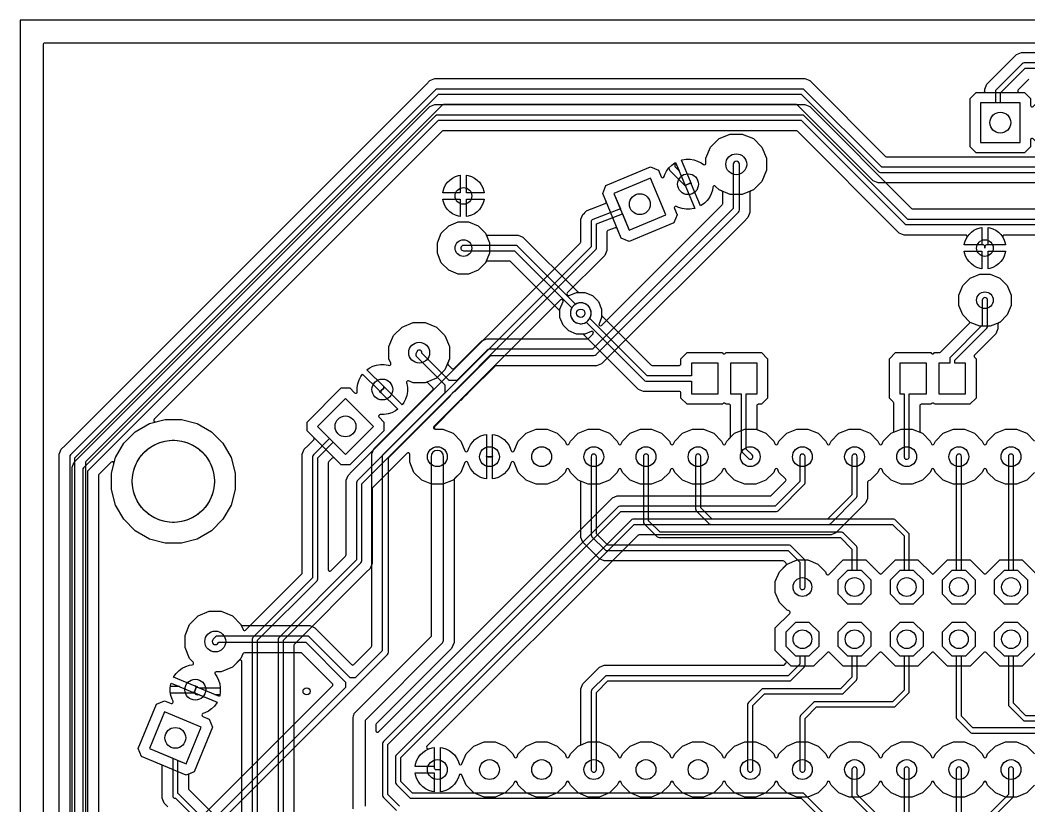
# Model space of a CAD drawing. Header units: millimetres. Extents: x 0 to 100, y 0 to 100.
# Drawn here: x 0 to 49.13, y 61.73 to 100 of the extents above; entities that cross this region are included whole.
import ezdxf

# ---------------------------------------------------------------- set-up
doc = ezdxf.new("R2010")
doc.units = ezdxf.units.MM

msp = doc.modelspace()

# ---------------------------------------------------------------- linework, layer by layer
at = {"layer": '16_copper'}
for points in [[(98.812, 1.118, 0.392588), (98.882, 1.194), (98.882, 98.806, 0.414214), (98.806, 98.882), (1.194, 98.882, 0.414214), (1.118, 98.806), (1.118, 1.194, 0.414214), (1.194, 1.118), (98.806, 1.118)], [(46.564, 93.537), (46.267, 93.834), (46.267, 96.186), (46.564, 96.483), (48.916, 96.483), (49.213, 96.186), (49.213, 95.85, 0.652315), (49.346, 95.8), (49.486, 95.94), (49.641, 96.053), (49.812, 96.14), (49.995, 96.199), (50.128, 96.22), (50.128, 95.086, 0.236107), (50.128, 94.934), (50.128, 93.8), (49.995, 93.821), (49.812, 93.88), (49.641, 93.967), (49.486, 94.08), (49.346, 94.22, 0.688708), (49.213, 94.17), (49.213, 93.834), (48.916, 93.537)], [(29.272, 89.388), (28.372, 91.56), (28.533, 91.949), (30.706, 92.849), (31.095, 92.688), (31.225, 92.373, 0.69697), (31.368, 92.379), (31.4, 92.478), (31.487, 92.649), (31.598, 92.801, 0.21751), (31.642, 92.682), (32.413, 91.912, 0.039784), (32.418, 91.881), (32.853, 90.833), (32.815, 90.821), (32.626, 90.791), (32.434, 90.791), (32.245, 90.821), (32.062, 90.88), (31.969, 90.928, 0.696956), (31.864, 90.831), (31.994, 90.516), (31.833, 90.127), (29.661, 89.227)], [(27.39, 85.223, 1), (27.22, 86.227), (27.164, 86.214, 0.063164), (27.047, 86.163), (24.22, 88.99, 0.198912), (24.13, 89.027), (21.59, 89.027, 0.879449), (21.558, 88.777), (21.59, 88.773), (24.077, 88.773), (26.867, 85.983), (26.86, 85.971), (26.835, 85.92), (26.816, 85.866), (26.803, 85.81), (26.797, 85.754), (26.797, 85.696), (26.803, 85.64), (26.816, 85.584), (26.835, 85.53), (26.86, 85.479), (26.89, 85.431), (26.926, 85.386), (26.966, 85.346), (27.011, 85.31), (27.059, 85.28), (27.11, 85.255), (27.164, 85.236), (27.22, 85.223), (27.276, 85.217), (27.334, 85.217)], [(46.05, 83.3), (45.527, 83.3), (45.527, 83.447), (47.08, 85, 0.198912), (47.117, 85.09), (47.117, 86.36, 1), (46.863, 86.36), (46.863, 85.143), (45.31, 83.59, 0.198912), (45.273, 83.5), (45.273, 83.3), (44.75, 83.3), (44.75, 81.8), (46.05, 81.8)], [(43.206, 78.616, 0.355417), (43.307, 78.74), (43.307, 81.8), (44.15, 81.8), (44.15, 83.3), (42.85, 83.3), (42.85, 81.8), (43.053, 81.8), (43.053, 78.74), (43.056, 78.712), (43.065, 78.685), (43.08, 78.662), (43.1, 78.641), (43.123, 78.626), (43.15, 78.617), (43.178, 78.613)], [(15.634, 78.341), (13.971, 80.004), (13.971, 80.424), (15.634, 82.087), (16.054, 82.087), (16.291, 81.85, 0.6523), (16.421, 81.908), (16.421, 82.106), (16.451, 82.295), (16.51, 82.478), (16.597, 82.649), (16.676, 82.758), (17.478, 81.956, 0.236099), (17.586, 81.848), (18.388, 81.046), (18.279, 80.967), (18.108, 80.88), (17.925, 80.821), (17.736, 80.791), (17.538, 80.791, 0.688716), (17.48, 80.661), (17.717, 80.424), (17.717, 80.004), (16.054, 78.341)], [(17.402, 65.319, 0.18787), (17.453, 65.341), (28.85, 76.738), (29.084, 76.835), (36.535, 76.835, 0.198912), (36.589, 76.857), (37.28, 77.548, 0.414214), (37.28, 77.656), (36.959, 77.977), (36.9, 78.118, 0.66819), (36.76, 78.118), (36.701, 77.977), (36.323, 77.599), (35.828, 77.394), (35.292, 77.394), (34.797, 77.599), (34.419, 77.977), (34.36, 78.118, 0.66819), (34.22, 78.118), (34.161, 77.977), (33.783, 77.599), (33.288, 77.394), (32.752, 77.394), (32.257, 77.599), (31.879, 77.977), (31.82, 78.118, 0.66819), (31.68, 78.118), (31.621, 77.977), (31.243, 77.599), (30.748, 77.394), (30.212, 77.394), (29.717, 77.599), (29.339, 77.977), (29.28, 78.118, 0.66819), (29.14, 78.118), (29.081, 77.977), (28.703, 77.599), (28.208, 77.394), (27.672, 77.394), (27.177, 77.599), (26.799, 77.977), (26.74, 78.118, 0.66819), (26.6, 78.118), (26.541, 77.977), (26.163, 77.599), (25.668, 77.394), (25.132, 77.394), (24.637, 77.599), (24.259, 77.977), (24.059, 78.461, 0.69697), (23.916, 78.455), (23.872, 78.321), (23.794, 78.168), (23.693, 78.028), (23.572, 77.907), (23.432, 77.806), (23.279, 77.728), (23.116, 77.675), (23.012, 77.658), (23.012, 78.664, 0.414214), (22.936, 78.74), (22.784, 78.74, 0.414214), (22.708, 78.664), (22.708, 77.658), (22.604, 77.675), (22.441, 77.728), (22.288, 77.806), (22.148, 77.907), (22.027, 78.028), (21.926, 78.168), (21.848, 78.321), (21.804, 78.455, 0.69697), (21.661, 78.461), (21.461, 77.977), (21.155, 77.671, 0.198912), (21.133, 77.617), (21.133, 69.688), (21.009, 69.39), (17.345, 65.726, 0.198912), (17.323, 65.672), (17.323, 65.395), (17.323, 65.392), (17.323, 65.389), (17.325, 65.381), (17.326, 65.373), (17.327, 65.371), (17.328, 65.368), (17.332, 65.361), (17.335, 65.353), (17.337, 65.351), (17.338, 65.349), (17.344, 65.343), (17.349, 65.337), (17.352, 65.335), (17.354, 65.333), (17.361, 65.33), (17.368, 65.325), (17.37, 65.325), (17.373, 65.323), (17.381, 65.322), (17.389, 65.319), (17.391, 65.319), (17.394, 65.319)], [(5.908, 64.132), (5.747, 64.521), (6.647, 66.693), (7.036, 66.854), (7.351, 66.724, 0.696956), (7.448, 66.829), (7.4, 66.922), (7.341, 67.105), (7.32, 67.238), (8.467, 67.238), (8.502, 67.202, 0.332273), (8.693, 67.158), (9.59, 66.786), (9.573, 66.751), (9.46, 66.596), (9.324, 66.46), (9.169, 66.347), (8.998, 66.26), (8.899, 66.228, 0.69697), (8.893, 66.085), (9.208, 65.955), (9.369, 65.566), (8.469, 63.393), (8.08, 63.232)]]:
    msp.add_lwpolyline(points, format="xyb", close=True, dxfattribs=at)
for points in [[(1.905, 8.764), (1.905, 78.866), (2.002, 79.1), (2.191, 79.289), (2.191, 79.289), (19.771, 96.869), (19.771, 96.869), (19.96, 97.058), (20.194, 97.155), (38.226, 97.155), (38.46, 97.058), (42.151, 93.367, 0.198912), (42.205, 93.345), (51.729, 93.345)], [(55.88, 92.837), (41.963, 92.837), (38.19, 96.61, 0.198912), (38.1, 96.647), (20.32, 96.647, 0.198912), (20.23, 96.61), (2.45, 78.83, 0.198912), (2.413, 78.74), (2.413, 8.89, 0.198912)], [(2.667, 13.679), (2.667, 78.687), (20.373, 96.393), (38.047, 96.393), (41.82, 92.62, 0.198912), (41.91, 92.583), (55.827, 92.583)], [(55.585, 92.075), (41.784, 92.075), (41.55, 92.172), (41.361, 92.361), (41.361, 92.361), (37.859, 95.863, 0.198912), (37.805, 95.885), (20.615, 95.885, 0.198912), (20.561, 95.863), (3.197, 78.499, 0.198912), (3.175, 78.445), (3.175, 53.626, 0.820685)], [(8.33, 60.699), (15.205, 67.574, 0.414214), (15.205, 67.681), (13.719, 69.167, 0.198912), (13.665, 69.19), (10.921, 69.19, 0.303351), (10.851, 69.143), (10.751, 68.902), (10.337, 68.488), (9.795, 68.263), (9.552, 68.263, 0.612806), (9.49, 68.142), (9.573, 68.029), (9.66, 67.858), (9.719, 67.675), (9.749, 67.486), (9.749, 67.462), (8.753, 67.462), (8.659, 67.502, 0.236111), (8.518, 67.56), (7.47, 67.994), (7.487, 68.029), (7.6, 68.184), (7.736, 68.32), (7.891, 68.433), (8.062, 68.52), (8.245, 68.579), (8.383, 68.601, 0.612808), (8.425, 68.73), (8.253, 68.902), (8.029, 69.444), (8.029, 70.03), (8.253, 70.571), (8.668, 70.986), (9.209, 71.21), (9.795, 71.21), (10.337, 70.986), (10.751, 70.571, 0.356701), (10.827, 70.51), (14.101, 70.51), (14.344, 70.41), (16.139, 68.615, 0.414214), (16.246, 68.615), (17.097, 69.466, 0.198912), (17.12, 69.52), (17.12, 78.871), (17.22, 79.114), (17.417, 79.311), (17.417, 79.311), (20.094, 81.988, 0.414214), (20.094, 82.096), (19.856, 82.334, 0.267093), (19.782, 82.353), (19.775, 82.352, 0.127655), (19.729, 82.333), (19.143, 82.333), (18.919, 82.426, 0.504352), (18.815, 82.362), (18.814, 82.352, 0.16257), (18.829, 82.296), (18.859, 82.106), (18.859, 81.914), (18.829, 81.725), (18.77, 81.542), (18.683, 81.371), (18.604, 81.262), (17.802, 82.064, 0.116454), (17.748, 82.118), (16.892, 82.974), (17.001, 83.053), (17.172, 83.14), (17.355, 83.199), (17.544, 83.229), (17.736, 83.229), (17.926, 83.199, 0.817215), (18.056, 83.289), (17.963, 83.513), (17.963, 84.099), (18.187, 84.641), (18.602, 85.055), (19.143, 85.279), (19.729, 85.279), (20.271, 85.055), (20.685, 84.641), (20.909, 84.099), (20.909, 83.513), (20.822, 83.302, 0.303353), (20.839, 83.219), (21.028, 83.03, 0.414214), (21.136, 83.03), (22.486, 84.38), (22.729, 84.48), (27.635, 84.48, 0.198912), (27.689, 84.503), (27.899, 84.712, 0.820672), (27.815, 84.837), (27.507, 84.709), (27.103, 84.709), (26.729, 84.864), (26.444, 85.149), (26.289, 85.523), (26.289, 85.811, 0.198912), (26.267, 85.865), (23.889, 88.243, 0.198912), (23.835, 88.265), (22.753, 88.265, 0.229634), (22.693, 88.236), (22.687, 88.227, 0.131901), (22.667, 88.181), (22.309, 87.823), (21.843, 87.63), (21.337, 87.63), (20.871, 87.823), (20.513, 88.181), (20.32, 88.647), (20.32, 89.153), (20.513, 89.619), (20.871, 89.977), (21.337, 90.17), (21.843, 90.17), (22.309, 89.977), (22.667, 89.619, 0.44238), (22.753, 89.535), (24.256, 89.535), (24.49, 89.438), (27.165, 86.763, 0.198912), (27.219, 86.741), (27.507, 86.741), (27.881, 86.586), (28.166, 86.301), (28.321, 85.927), (28.321, 85.523), (28.193, 85.215, 0.820672), (28.318, 85.131), (34.194, 91.008, 0.198912), (34.216, 91.062), (34.216, 91.61, 0.303351), (34.169, 91.68), (34.042, 91.733), (33.87, 91.905, 0.612808), (33.741, 91.863), (33.719, 91.725), (33.66, 91.542), (33.573, 91.371), (33.46, 91.216), (33.324, 91.08), (33.169, 90.967), (33.134, 90.95), (32.7, 91.998, 0.236111), (32.642, 92.139), (32.207, 93.187), (32.244, 93.199), (32.434, 93.229), (32.626, 93.229), (32.815, 93.199), (32.998, 93.14), (33.169, 93.053), (33.282, 92.97, 0.612806), (33.403, 93.032), (33.403, 93.275), (33.628, 93.817), (34.042, 94.231), (34.584, 94.455), (35.17, 94.455), (35.711, 94.231), (36.126, 93.817), (36.35, 93.275), (36.35, 92.689), (36.126, 92.148), (35.711, 91.733), (35.584, 91.68, 0.303351), (35.537, 91.61), (35.537, 90.625), (35.437, 90.383), (35.24, 90.186), (35.24, 90.186), (28.511, 83.457), (28.511, 83.457), (28.314, 83.26), (28.071, 83.16), (23.165, 83.16, 0.198912), (23.111, 83.137), (21.907, 81.933), (21.907, 81.933), (21.699, 81.725, 0.180819), (21.653, 81.679), (21.456, 81.482, 0.094443), (21.43, 81.47), (21.422, 81.466, 0.169978), (21.388, 81.414), (21.191, 81.217), (21.191, 81.217), (20.19, 80.216, 0.668179), (20.244, 80.086), (20.588, 80.086), (21.083, 79.881), (21.461, 79.503), (21.661, 79.019, 0.69697), (21.804, 79.025), (21.848, 79.159), (21.926, 79.312), (22.027, 79.452), (22.148, 79.573), (22.288, 79.674), (22.441, 79.752), (22.604, 79.805), (22.708, 79.822), (22.708, 78.816, 0.237915), (22.739, 78.755), (22.743, 78.752, -0.108546), (22.784, 78.74), (22.936, 78.74, -0.109765), (22.978, 78.752), (22.982, 78.756, 0.234921), (23.012, 78.816), (23.012, 79.822), (23.116, 79.805), (23.279, 79.752), (23.432, 79.674), (23.572, 79.573), (23.693, 79.452), (23.794, 79.312), (23.872, 79.159), (23.916, 79.025, 0.69697), (24.059, 79.019), (24.259, 79.503), (24.637, 79.881), (25.132, 80.086), (25.668, 80.086), (26.163, 79.881), (26.541, 79.503), (26.6, 79.362, 0.66819), (26.74, 79.362), (26.799, 79.503), (27.177, 79.881), (27.672, 80.086), (28.208, 80.086), (28.703, 79.881), (29.081, 79.503), (29.14, 79.362, 0.66819), (29.28, 79.362), (29.339, 79.503), (29.717, 79.881), (30.212, 80.086), (30.748, 80.086), (31.243, 79.881), (31.621, 79.503), (31.68, 79.362, 0.66819), (31.82, 79.362), (31.879, 79.503), (32.257, 79.881), (32.752, 80.086), (33.288, 80.086), (33.783, 79.881), (34.161, 79.503), (34.22, 79.362, 0.66819), (34.36, 79.362), (34.419, 79.503), (34.797, 79.881), (35.292, 80.086), (35.828, 80.086), (36.323, 79.881), (36.701, 79.503), (36.76, 79.362, 0.66819), (36.9, 79.362), (36.959, 79.503), (37.337, 79.881), (37.832, 80.086), (38.368, 80.086), (38.863, 79.881), (39.241, 79.503), (39.3, 79.362, 0.66819), (39.44, 79.362), (39.499, 79.503), (39.877, 79.881), (40.372, 80.086), (40.908, 80.086), (41.403, 79.881), (41.781, 79.503), (41.84, 79.362, 0.66819), (41.98, 79.362), (42.039, 79.503), (42.417, 79.881), (42.498, 79.915, 0.303351), (42.545, 79.985), (42.545, 81.355, 0.198912), (42.523, 81.409), (42.342, 81.59), (42.342, 83.51), (42.64, 83.808), (44.36, 83.808, 0.598056), (44.504, 83.772), (44.54, 83.808), (44.789, 83.808, 0.272218), (44.862, 83.86), (46.224, 85.222, 0.414214), (46.224, 85.33), (45.913, 85.641), (45.72, 86.107), (45.72, 86.613), (45.913, 87.079), (46.271, 87.437), (46.737, 87.63), (47.243, 87.63), (47.709, 87.437), (48.067, 87.079), (48.26, 86.613), (48.26, 86.107), (48.067, 85.641), (47.709, 85.283, 0.44238), (47.625, 85.197), (47.625, 84.964), (47.528, 84.73), (46.487, 83.689, 0.414214), (46.487, 83.581), (46.558, 83.51), (46.558, 81.59), (46.26, 81.292), (44.54, 81.292, 0.598066), (44.396, 81.328), (44.36, 81.292), (43.891, 81.292, 0.414214), (43.815, 81.216), (43.815, 79.985, 0.303351), (43.862, 79.915), (43.943, 79.881), (44.321, 79.503), (44.38, 79.362, 0.66819), (44.52, 79.362), (44.579, 79.503), (44.957, 79.881), (45.452, 80.086), (45.988, 80.086), (46.483, 79.881), (46.861, 79.503), (46.92, 79.362, 0.66819), (47.06, 79.362), (47.119, 79.503), (47.497, 79.881), (47.992, 80.086), (48.528, 80.086), (49.023, 79.881), (49.401, 79.503)], [(9.042, 60.262), (17.888, 69.107, 0.198912), (17.932, 69.215), (17.932, 78.677), (20.936, 81.68), (20.939, 81.685), (20.944, 81.689), (20.949, 81.697), (20.955, 81.704), (20.958, 81.709), (20.961, 81.714), (20.965, 81.723), (20.97, 81.731), (20.971, 81.737), (20.973, 81.742), (20.975, 81.752), (20.977, 81.757), (21.113, 81.893, 0.146623), (21.19, 81.934), (22.923, 83.668), (27.94, 83.668, 0.198912), (28.048, 83.712), (34.984, 90.649, 0.198912), (35.029, 90.757), (35.029, 92.982, 1), (34.724, 92.982), (34.724, 90.82), (27.877, 83.972), (22.86, 83.972, 0.198912), (22.752, 83.928), (21.273, 82.448), (20.891, 82.448), (19.563, 83.776), (19.563, 83.806), (19.56, 83.834, 0.785533), (19.313, 83.838), (19.309, 83.806, 0.403626), (19.328, 83.58), (20.676, 82.233), (20.676, 81.851), (17.672, 78.848, 0.198912), (17.628, 78.74), (17.628, 69.278), (16.32, 67.97), (16.065, 67.97), (14.078, 69.958, 0.198912), (13.97, 70.002), (9.615, 70.002, 0.198912), (9.508, 69.958), (9.394, 69.844, 1), (9.61, 69.629), (9.678, 69.698), (13.907, 69.698), (15.85, 67.755), (15.85, 67.5), (8.782, 60.433, 0.198912)], [(16.815, 61.721), (16.815, 65.914), (20.536, 69.634, 0.198912), (20.625, 69.85), (20.625, 78.74, 1), (20.015, 78.74), (20.015, 69.976), (16.294, 66.256, 0.198912), (16.205, 66.04), (16.205, 61.595, 0.198912)], [(18.468, 61.722), (17.907, 62.283), (17.907, 64.717), (29.263, 76.073), (36.83, 76.073, 0.198912), (36.92, 76.11), (38.19, 77.38, 0.198912), (38.227, 77.47), (38.227, 78.74, 1), (37.973, 78.74), (37.973, 77.523), (36.777, 76.327), (29.21, 76.327, 0.198912), (29.12, 76.29), (17.69, 64.86, 0.198912), (17.653, 64.77), (17.653, 62.23, 0.198912), (17.69, 62.14), (18.325, 61.505, 0.198912)], [(41.037, 59.472), (38.19, 62.32, 0.198912), (38.1, 62.357), (19.103, 62.357), (18.542, 62.918), (18.542, 64.082), (29.898, 75.438), (39.37, 75.438, 0.198912), (39.46, 75.475), (40.73, 76.745, 0.198912), (40.767, 76.835), (40.767, 78.74, 1), (40.513, 78.74), (40.513, 76.888), (39.317, 75.692), (29.845, 75.692, 0.198912), (29.755, 75.655), (18.325, 64.225, 0.198912), (18.288, 64.135), (18.288, 62.865, 0.198912), (18.325, 62.775), (18.96, 62.14, 0.198912), (19.05, 62.103), (38.047, 62.103), (40.858, 59.293)], [(49.401, 77.977), (49.023, 77.599), (48.528, 77.394), (47.992, 77.394), (47.497, 77.599), (47.119, 77.977), (47.06, 78.118, 0.66819), (46.92, 78.118), (46.861, 77.977), (46.483, 77.599), (45.988, 77.394), (45.452, 77.394), (44.957, 77.599), (44.579, 77.977), (44.52, 78.118, 0.66819), (44.38, 78.118), (44.321, 77.977), (43.943, 77.599), (43.448, 77.394), (42.912, 77.394), (42.417, 77.599), (42.039, 77.977), (41.98, 78.118, 0.66819), (41.84, 78.118), (41.781, 77.977), (41.403, 77.599), (41.322, 77.565, 0.303351), (41.275, 77.495), (41.275, 76.709), (41.178, 76.475), (39.73, 75.027), (39.496, 74.93), (30.14, 74.93, 0.198912), (30.086, 74.908), (19.812, 64.634, 0.78742), (19.901, 64.512), (20.064, 64.565), (20.168, 64.582), (20.168, 63.576, 0.414214), (20.244, 63.5), (20.396, 63.5, 0.414214), (20.472, 63.576), (20.472, 64.582), (20.576, 64.565), (20.739, 64.512), (20.892, 64.434), (21.032, 64.333), (21.153, 64.212), (21.254, 64.072), (21.332, 63.919), (21.376, 63.785, 0.69697), (21.519, 63.779), (21.719, 64.263), (22.097, 64.641), (22.592, 64.846), (23.128, 64.846), (23.623, 64.641), (24.001, 64.263), (24.06, 64.122, 0.66819), (24.2, 64.122), (24.259, 64.263), (24.637, 64.641), (25.132, 64.846), (25.668, 64.846), (26.163, 64.641), (26.541, 64.263), (26.6, 64.122, 0.66819), (26.74, 64.122), (26.799, 64.263), (27.177, 64.641), (27.672, 64.846), (28.208, 64.846), (28.703, 64.641), (29.081, 64.263), (29.14, 64.122, 0.66819), (29.28, 64.122), (29.339, 64.263), (29.717, 64.641), (30.212, 64.846), (30.748, 64.846), (31.243, 64.641), (31.621, 64.263), (31.68, 64.122, 0.66819), (31.82, 64.122), (31.879, 64.263), (32.257, 64.641), (32.752, 64.846), (33.288, 64.846), (33.783, 64.641), (34.161, 64.263), (34.22, 64.122, 0.66819), (34.36, 64.122), (34.419, 64.263), (34.797, 64.641), (35.292, 64.846), (35.828, 64.846), (36.323, 64.641), (36.701, 64.263), (36.76, 64.122, 0.66819), (36.9, 64.122), (36.959, 64.263), (37.337, 64.641), (37.832, 64.846), (38.368, 64.846), (38.863, 64.641), (39.241, 64.263), (39.3, 64.122, 0.66819), (39.44, 64.122), (39.499, 64.263), (39.877, 64.641), (40.372, 64.846), (40.908, 64.846), (41.403, 64.641), (41.781, 64.263), (41.84, 64.122, 0.66819), (41.98, 64.122), (42.039, 64.263), (42.417, 64.641), (42.912, 64.846), (43.448, 64.846), (43.943, 64.641), (44.321, 64.263), (44.38, 64.122, 0.66819), (44.52, 64.122), (44.579, 64.263), (44.957, 64.641), (45.452, 64.846), (45.988, 64.846), (46.483, 64.641), (46.861, 64.263), (46.92, 64.122, 0.66819), (47.06, 64.122), (47.119, 64.263), (47.497, 64.641), (47.992, 64.846), (48.528, 64.846), (49.023, 64.641), (49.401, 64.263)], [(49.476, 69.198), (48.807, 68.529), (47.713, 68.529), (47.044, 69.198, 0.414214), (46.936, 69.198), (46.267, 68.529), (45.173, 68.529), (44.504, 69.198, 0.414214), (44.396, 69.198), (43.727, 68.529), (42.633, 68.529), (41.964, 69.198, 0.414214), (41.856, 69.198), (41.187, 68.529), (40.093, 68.529), (39.424, 69.198, 0.414214), (39.316, 69.198), (38.647, 68.529), (37.553, 68.529), (36.779, 69.303), (36.779, 70.397), (37.484, 71.102, 0.534516), (37.459, 71.226), (37.352, 71.27), (36.98, 71.642), (36.779, 72.127), (36.779, 72.653), (36.98, 73.138), (37.352, 73.51), (37.837, 73.711), (38.363, 73.711), (38.848, 73.51), (39.22, 73.138), (39.264, 73.031, 0.534516), (39.388, 73.006), (40.093, 73.711), (41.187, 73.711), (41.856, 73.042, 0.414214), (41.964, 73.042), (42.633, 73.711), (43.727, 73.711), (44.396, 73.042, 0.414214), (44.504, 73.042), (45.173, 73.711), (46.267, 73.711), (46.936, 73.042, 0.414214), (47.044, 73.042), (47.713, 73.711), (48.807, 73.711), (49.476, 73.042, 0.414214)], [(42.635, 60.415), (40.767, 62.283), (40.767, 63.5, 1), (40.513, 63.5), (40.513, 62.23, 0.198912), (40.55, 62.14), (42.418, 60.272)], [(43.307, 61.013), (43.307, 63.5, 1), (43.053, 63.5), (43.053, 60.96, 0.198912)], [(45.847, 60.96), (45.847, 63.5, 1), (45.593, 63.5), (45.593, 61.013)], [(46.482, 60.272), (48.35, 62.14, 0.198912), (48.387, 62.23), (48.387, 63.5, 1), (48.133, 63.5), (48.133, 62.283), (46.265, 60.415, 0.198912)]]:
    msp.add_lwpolyline(points, format="xyb", dxfattribs=at)
for points in [[(48.705, 95.975), (46.775, 95.975), (46.775, 94.045), (48.705, 94.045)], [(31.902, 92.853), (31.902, 93.059), (31.926, 93.07), (32.096, 92.66)], [(20.585, 91.592), (20.599, 91.678), (20.648, 91.83), (20.721, 91.973), (20.815, 92.102), (20.928, 92.215), (21.057, 92.309), (21.2, 92.382), (21.352, 92.431), (21.438, 92.445), (21.438, 91.592)], [(21.742, 91.592), (21.742, 92.445), (21.828, 92.431), (21.98, 92.382), (22.123, 92.309), (22.252, 92.215), (22.365, 92.102), (22.459, 91.973), (22.532, 91.83), (22.581, 91.678), (22.595, 91.592)], [(31.444, 90.516), (30.706, 92.299), (28.922, 91.56), (29.661, 89.777)], [(21.352, 90.449), (21.2, 90.498), (21.057, 90.571), (20.928, 90.665), (20.815, 90.778), (20.721, 90.907), (20.648, 91.05), (20.599, 91.202), (20.585, 91.288), (21.438, 91.288), (21.438, 90.435)], [(21.742, 91.288), (22.595, 91.288), (22.581, 91.202), (22.532, 91.05), (22.459, 90.907), (22.365, 90.778), (22.252, 90.665), (22.123, 90.571), (21.98, 90.498), (21.828, 90.449), (21.742, 90.435)], [(45.985, 89.052), (45.999, 89.138), (46.048, 89.29), (46.121, 89.433), (46.215, 89.562), (46.328, 89.675), (46.457, 89.769), (46.6, 89.842), (46.752, 89.891), (46.838, 89.905), (46.838, 89.052)], [(47.142, 89.052), (47.142, 89.905), (47.228, 89.891), (47.38, 89.842), (47.523, 89.769), (47.652, 89.675), (47.765, 89.562), (47.859, 89.433), (47.932, 89.29), (47.981, 89.138), (47.995, 89.052)], [(46.752, 87.909), (46.6, 87.958), (46.457, 88.031), (46.328, 88.125), (46.215, 88.238), (46.121, 88.367), (46.048, 88.51), (45.999, 88.662), (45.985, 88.748), (46.838, 88.748), (46.838, 87.895)], [(47.142, 88.748), (47.995, 88.748), (47.981, 88.662), (47.932, 88.51), (47.859, 88.367), (47.765, 88.238), (47.652, 88.125), (47.523, 88.031), (47.38, 87.958), (47.228, 87.909), (47.142, 87.895)], [(17.209, 80.214), (15.844, 81.579), (14.479, 80.214), (15.844, 78.849)], [(7.063, 74.524), (6.296, 74.73), (5.608, 75.127), (5.047, 75.688), (4.65, 76.376), (4.444, 77.143), (4.444, 77.937), (4.65, 78.704), (5.047, 79.392), (5.608, 79.953), (6.296, 80.35), (7.063, 80.556), (7.857, 80.556), (8.624, 80.35), (9.312, 79.953), (9.873, 79.392), (10.27, 78.704), (10.476, 77.937), (10.476, 77.143), (10.27, 76.376), (9.873, 75.688), (9.312, 75.127), (8.624, 74.73), (7.857, 74.524)], [(41.453, 72.053), (41.453, 72.727), (40.977, 73.203), (40.303, 73.203), (39.827, 72.727), (39.827, 72.053), (40.303, 71.577), (40.977, 71.577)], [(43.993, 72.053), (43.993, 72.727), (43.517, 73.203), (42.843, 73.203), (42.367, 72.727), (42.367, 72.053), (42.843, 71.577), (43.517, 71.577)], [(46.533, 72.053), (46.533, 72.727), (46.057, 73.203), (45.383, 73.203), (44.907, 72.727), (44.907, 72.053), (45.383, 71.577), (46.057, 71.577)], [(49.073, 72.053), (49.073, 72.727), (48.597, 73.203), (47.923, 73.203), (47.447, 72.727), (47.447, 72.053), (47.923, 71.577), (48.597, 71.577)], [(38.913, 69.513), (38.913, 70.187), (38.437, 70.663), (37.763, 70.663), (37.287, 70.187), (37.287, 69.513), (37.763, 69.037), (38.437, 69.037)], [(41.453, 69.513), (41.453, 70.187), (40.977, 70.663), (40.303, 70.663), (39.827, 70.187), (39.827, 69.513), (40.303, 69.037), (40.977, 69.037)], [(43.993, 69.513), (43.993, 70.187), (43.517, 70.663), (42.843, 70.663), (42.367, 70.187), (42.367, 69.513), (42.843, 69.037), (43.517, 69.037)], [(46.533, 69.513), (46.533, 70.187), (46.057, 70.663), (45.383, 70.663), (44.907, 70.187), (44.907, 69.513), (45.383, 69.037), (46.057, 69.037)], [(49.073, 69.513), (49.073, 70.187), (48.597, 70.663), (47.923, 70.663), (47.447, 70.187), (47.447, 69.513), (47.923, 69.037), (48.597, 69.037)], [(7.32, 67.542), (7.341, 67.675), (7.353, 67.713), (7.764, 67.542)], [(9.489, 67.158), (9.728, 67.158), (9.719, 67.104), (9.707, 67.067)], [(8.819, 65.566), (7.036, 66.304), (6.297, 64.521), (8.08, 63.782)]]:
    msp.add_lwpolyline(points, close=True, dxfattribs=at)
at = {"layer": '1_copper'}
for points in [[(98.812, 1.118, 0.392588), (98.882, 1.194), (98.882, 98.806, 0.414214), (98.806, 98.882), (1.194, 98.882, 0.414214), (1.118, 98.806), (1.118, 1.194, 0.414214), (1.194, 1.118), (98.806, 1.118)], [(33.99, 83.3), (32.69, 83.3), (32.69, 82.677), (30.533, 82.677), (27.743, 85.467, 0.958723), (26.89, 86.019), (26.86, 85.971, 0.763568), (27.563, 85.287), (30.39, 82.46, 0.198912), (30.48, 82.423), (32.69, 82.423), (32.69, 81.8), (33.99, 81.8)], [(35.6, 78.62, 0.556683), (35.65, 78.83), (35.367, 79.113), (35.367, 81.8), (35.89, 81.8), (35.89, 83.3), (34.59, 83.3), (34.59, 81.8), (35.113, 81.8), (35.113, 79.06, 0.198912), (35.15, 78.97), (35.47, 78.65), (35.492, 78.633), (35.517, 78.62), (35.545, 78.614), (35.573, 78.614)], [(38.126, 72.266, 0.355417), (38.227, 72.39), (38.227, 73.66, 0.198912), (38.19, 73.75), (37.555, 74.385, 0.198912), (37.465, 74.422), (28.628, 74.422), (28.067, 74.983), (28.067, 78.74, 1), (27.813, 78.74), (27.813, 74.93, 0.198912), (27.85, 74.84), (28.485, 74.205, 0.198912), (28.575, 74.168), (37.412, 74.168), (37.973, 73.607), (37.973, 72.39), (37.976, 72.362), (37.985, 72.335), (38, 72.312), (38.02, 72.291), (38.044, 72.276), (38.07, 72.267), (38.098, 72.263)], [(41.453, 72.053), (41.453, 72.727), (40.977, 73.203), (40.767, 73.203), (40.767, 74.295, 0.198912), (40.73, 74.385), (40.095, 75.02, 0.198912), (40.005, 75.057), (31.168, 75.057), (30.607, 75.618), (30.607, 78.74, 1), (30.353, 78.74), (30.353, 75.565, 0.198912), (30.39, 75.475), (31.025, 74.84, 0.198912), (31.115, 74.803), (39.952, 74.803), (40.513, 74.242), (40.513, 73.203), (40.303, 73.203), (39.827, 72.727), (39.827, 72.053), (40.303, 71.577), (40.977, 71.577)], [(43.993, 72.053), (43.993, 72.727), (43.517, 73.203), (43.307, 73.203), (43.307, 74.93, 0.198912), (43.27, 75.02), (42.635, 75.655, 0.198912), (42.545, 75.692), (33.708, 75.692), (33.147, 76.253), (33.147, 78.74, 1), (32.893, 78.74), (32.893, 76.2, 0.198912), (32.93, 76.11), (33.565, 75.475, 0.198912), (33.655, 75.438), (42.492, 75.438), (43.053, 74.877), (43.053, 73.203), (42.843, 73.203), (42.367, 72.727), (42.367, 72.053), (42.843, 71.577), (43.517, 71.577)], [(46.533, 72.053), (46.533, 72.727), (46.057, 73.203), (45.847, 73.203), (45.847, 78.74, 1), (45.593, 78.74), (45.593, 73.203), (45.383, 73.203), (44.907, 72.727), (44.907, 72.053), (45.383, 71.577), (46.057, 71.577)], [(49.073, 72.053), (49.073, 72.727), (48.597, 73.203), (48.387, 73.203), (48.387, 78.74, 1), (48.133, 78.74), (48.133, 73.203), (47.923, 73.203), (47.447, 72.727), (47.447, 72.053), (47.923, 71.577), (48.597, 71.577)], [(27.966, 63.376, 0.355417), (28.067, 63.5), (28.067, 67.257), (28.628, 67.818), (37.465, 67.818, 0.198912), (37.555, 67.855), (38.19, 68.49, 0.198912), (38.227, 68.58), (38.227, 69.037), (38.437, 69.037), (38.913, 69.513), (38.913, 70.187), (38.437, 70.663), (37.763, 70.663), (37.287, 70.187), (37.287, 69.513), (37.763, 69.037), (37.973, 69.037), (37.973, 68.633), (37.412, 68.072), (28.575, 68.072, 0.198912), (28.485, 68.035), (27.85, 67.4, 0.198912), (27.813, 67.31), (27.813, 63.5), (27.816, 63.472), (27.825, 63.445), (27.84, 63.422), (27.86, 63.401), (27.884, 63.386), (27.91, 63.377), (27.938, 63.373)], [(35.586, 63.376, 0.355417), (35.687, 63.5), (35.687, 66.622), (36.248, 67.183), (40.005, 67.183, 0.198912), (40.095, 67.22), (40.73, 67.855, 0.198912), (40.767, 67.945), (40.767, 69.037), (40.977, 69.037), (41.453, 69.513), (41.453, 70.187), (40.977, 70.663), (40.303, 70.663), (39.827, 70.187), (39.827, 69.513), (40.303, 69.037), (40.513, 69.037), (40.513, 67.998), (39.952, 67.437), (36.195, 67.437, 0.198912), (36.105, 67.4), (35.47, 66.765, 0.198912), (35.433, 66.675), (35.433, 63.5), (35.436, 63.472), (35.445, 63.445), (35.46, 63.422), (35.48, 63.401), (35.504, 63.386), (35.53, 63.377), (35.558, 63.373)], [(38.126, 63.376, 0.355417), (38.227, 63.5), (38.227, 65.987), (38.788, 66.548), (42.545, 66.548, 0.198912), (42.635, 66.585), (43.27, 67.22, 0.198912), (43.307, 67.31), (43.307, 69.037), (43.517, 69.037), (43.993, 69.513), (43.993, 70.187), (43.517, 70.663), (42.843, 70.663), (42.367, 70.187), (42.367, 69.513), (42.843, 69.037), (43.053, 69.037), (43.053, 67.363), (42.492, 66.802), (38.735, 66.802, 0.198912), (38.645, 66.765), (38.01, 66.13, 0.198912), (37.973, 66.04), (37.973, 63.5), (37.976, 63.472), (37.985, 63.445), (38, 63.422), (38.02, 63.401), (38.044, 63.386), (38.07, 63.377), (38.098, 63.373)], [(7.706, 62.323, 0.051053), (7.685, 62.339), (7.685, 63.946), (8.08, 63.782), (8.819, 65.566), (7.036, 66.304), (6.297, 64.521), (7.431, 64.051), (7.431, 62.23, 0.436044), (7.567, 62.103), (31.66, 38.01, 0.198912), (31.75, 37.973), (71.12, 37.973, 1), (71.12, 38.227), (31.803, 38.227), (7.71, 62.32)]]:
    msp.add_lwpolyline(points, format="xyb", close=True, dxfattribs=at)
for points in [[(49.213, 93.834), (48.916, 93.537), (46.564, 93.537), (46.267, 93.834), (46.267, 96.186), (46.564, 96.483), (46.914, 96.483, 0.414214), (46.99, 96.559), (46.99, 96.646), (47.087, 96.88), (48.535, 98.328), (48.769, 98.425), (53.466, 98.425)], [(53.34, 97.917), (48.895, 97.917, 0.198912), (48.805, 97.88), (47.535, 96.61, 0.198912), (47.498, 96.52), (47.498, 95.975), (46.775, 95.975), (46.775, 94.045), (48.705, 94.045), (48.705, 95.975), (47.752, 95.975), (47.752, 96.467), (48.948, 97.663), (53.287, 97.663)], [(49.136, 97.133), (48.616, 96.613, 0.668179), (48.67, 96.483), (48.916, 96.483), (49.213, 96.186)], [(2.54, 55.54), (2.54, 78.231), (2.637, 78.465), (19.96, 95.788), (20.194, 95.885), (38.226, 95.885), (38.46, 95.788), (43.421, 90.827, 0.198912), (43.475, 90.805), (57.276, 90.805)], [(57.15, 90.297), (43.233, 90.297), (38.19, 95.34, 0.198912), (38.1, 95.377), (20.32, 95.377, 0.198912), (20.23, 95.34), (3.085, 78.195, 0.198912), (3.048, 78.105), (3.048, 55.298)], [(3.302, 55.245), (3.302, 78.052), (20.373, 95.123), (38.047, 95.123), (43.09, 90.08, 0.198912), (43.18, 90.043), (57.097, 90.043)], [(54.939, 89.535), (47.931, 89.535, 0.56004), (47.863, 89.424), (47.932, 89.29), (47.981, 89.138), (47.995, 89.052), (47.066, 89.052, 0.237915), (47.005, 89.021), (47.002, 89.017, -0.108546), (46.99, 88.976), (46.99, 88.9), (46.99, 88.9), (46.99, 88.976, 0.414214), (46.914, 89.052), (45.985, 89.052), (45.999, 89.138), (46.048, 89.29), (46.117, 89.424, 0.56004), (46.049, 89.535), (43.054, 89.535), (42.82, 89.632), (37.859, 94.593, 0.198912), (37.805, 94.615), (20.615, 94.615, 0.198912), (20.561, 94.593), (6.528, 80.56, 0.767327), (6.601, 80.432), (7.063, 80.556), (7.857, 80.556), (8.624, 80.35), (9.312, 79.953), (9.873, 79.392), (10.27, 78.704), (10.476, 77.937), (10.476, 77.143), (10.27, 76.376), (9.873, 75.688), (9.312, 75.127), (8.624, 74.73), (7.857, 74.524), (7.063, 74.524), (6.296, 74.73), (5.608, 75.127), (5.047, 75.688), (4.65, 76.376), (4.444, 77.143), (4.444, 77.937), (4.568, 78.399, 0.767327), (4.44, 78.472), (3.832, 77.864, 0.198912), (3.81, 77.81), (3.81, 55.119)], [(7.198, 61.692), (7.02, 61.87), (6.923, 62.104), (6.923, 63.661, 0.303351), (6.876, 63.731), (5.908, 64.132), (5.747, 64.521), (6.647, 66.693), (7.036, 66.854), (7.351, 66.724, 0.696956), (7.448, 66.829), (7.4, 66.922), (7.341, 67.105), (7.311, 67.294), (7.311, 67.486), (7.341, 67.675), (7.353, 67.713), (8.401, 67.278, 0.23798), (8.469, 67.284), (8.474, 67.287, -0.108557), (8.501, 67.32), (8.559, 67.46, -0.109761), (8.564, 67.503), (8.562, 67.509, 0.234886), (8.518, 67.56), (7.47, 67.994), (7.487, 68.029), (7.6, 68.184), (7.736, 68.32), (7.891, 68.433), (8.062, 68.52), (8.245, 68.579), (8.383, 68.601, 0.612808), (8.425, 68.73), (8.253, 68.902), (8.029, 69.444), (8.029, 70.03), (8.253, 70.571), (8.668, 70.986), (9.209, 71.21), (9.795, 71.21), (10.337, 70.986), (10.751, 70.571), (10.854, 70.321, 0.534516), (10.979, 70.297), (11.081, 70.399), (13.713, 73.031, 0.198912), (13.735, 73.085), (13.735, 78.866), (13.832, 79.1), (14.021, 79.289), (14.299, 79.567, 0.414214), (14.299, 79.675), (13.971, 80.004), (13.971, 80.424), (15.634, 82.087), (16.054, 82.087), (16.291, 81.85, 0.6523), (16.421, 81.908), (16.421, 82.106), (16.451, 82.295), (16.51, 82.478), (16.597, 82.649), (16.676, 82.758), (17.478, 81.956, 0.237953), (17.543, 81.935), (17.549, 81.936, -0.108542), (17.586, 81.956), (17.694, 82.064, -0.109759), (17.714, 82.102), (17.715, 82.107, 0.236077), (17.694, 82.172), (16.892, 82.974), (17.001, 83.053), (17.172, 83.14), (17.355, 83.199), (17.544, 83.229), (17.736, 83.229), (17.926, 83.199, 0.817215), (18.056, 83.289), (17.963, 83.513), (17.963, 84.099), (18.187, 84.641), (18.602, 85.055), (19.143, 85.279), (19.729, 85.279), (20.271, 85.055), (20.685, 84.641), (20.909, 84.099), (20.909, 83.513), (20.685, 82.972), (20.271, 82.557), (19.729, 82.333), (19.143, 82.333), (18.919, 82.426, 0.504352), (18.815, 82.362), (18.814, 82.352, 0.16257), (18.829, 82.296), (18.859, 82.106), (18.859, 81.914), (18.829, 81.725), (18.77, 81.542), (18.683, 81.371), (18.604, 81.262), (17.802, 82.064, 0.414214), (17.694, 82.064), (17.586, 81.956, 0.414214), (17.586, 81.848), (18.388, 81.046), (18.279, 80.967), (18.108, 80.88), (17.925, 80.821), (17.736, 80.791), (17.538, 80.791, 0.688716), (17.48, 80.661), (17.717, 80.424), (17.717, 80.004), (16.054, 78.341), (15.634, 78.341), (15.305, 78.669, 0.414214), (15.197, 78.669), (15.027, 78.499, 0.198912), (15.005, 78.445), (15.005, 73.237, 0.668179), (15.135, 73.183), (15.853, 73.901, 0.198912), (15.875, 73.955), (15.875, 77.596), (15.972, 77.83), (16.161, 78.019), (16.161, 78.019), (27.283, 89.141, 0.198912), (27.305, 89.195), (27.305, 90.037, 0.063037), (27.302, 90.057), (27.305, 90.177, 0.005886), (27.305, 90.178), (27.305, 90.297, 0.039553), (27.307, 90.31), (27.356, 90.419, 0.005889), (27.357, 90.421), (27.402, 90.531, 0.039566), (27.409, 90.541), (27.496, 90.624, 0.005887), (27.497, 90.625), (27.581, 90.709, 0.039543), (27.591, 90.716), (27.703, 90.759, 0.005895), (27.705, 90.76), (27.815, 90.805, 0.067768), (27.835, 90.81), (28.493, 91.065, 0.421125), (28.536, 91.165), (28.372, 91.56), (28.533, 91.949), (30.706, 92.849), (31.095, 92.688), (31.225, 92.373, 0.69697), (31.368, 92.379), (31.4, 92.478), (31.487, 92.649), (31.6, 92.804), (31.736, 92.94), (31.891, 93.053), (31.926, 93.07), (32.36, 92.022, 0.237962), (32.412, 91.978), (32.418, 91.976, -0.108547), (32.46, 91.981), (32.6, 92.039, -0.109765), (32.634, 92.066), (32.636, 92.071, 0.234907), (32.642, 92.139), (32.207, 93.187), (32.244, 93.199), (32.434, 93.229), (32.626, 93.229), (32.815, 93.199), (32.998, 93.14), (33.169, 93.053), (33.282, 92.97, 0.612806), (33.403, 93.032), (33.403, 93.275), (33.628, 93.817), (34.042, 94.231), (34.584, 94.455), (35.17, 94.455), (35.711, 94.231), (36.126, 93.817), (36.35, 93.275), (36.35, 92.689), (36.126, 92.148), (35.711, 91.733), (35.17, 91.509), (34.584, 91.509), (34.042, 91.733), (33.87, 91.905, 0.612808), (33.741, 91.863), (33.719, 91.725), (33.66, 91.542), (33.573, 91.371), (33.46, 91.216), (33.324, 91.08), (33.169, 90.967), (33.134, 90.95), (32.7, 91.998, 0.414214), (32.6, 92.039), (32.46, 91.981, 0.414214), (32.418, 91.881), (32.853, 90.833), (32.815, 90.821), (32.626, 90.791), (32.434, 90.791), (32.245, 90.821), (32.062, 90.88), (31.969, 90.928, 0.696956), (31.864, 90.831), (31.994, 90.516), (31.833, 90.127), (29.661, 89.227), (29.272, 89.388), (29.081, 89.851, 0.407347), (28.983, 89.893), (28.624, 89.754, 0.309779), (28.575, 89.683), (28.575, 88.774), (28.478, 88.54), (28.289, 88.351), (28.289, 88.351), (26.65, 86.712, 0.820672), (26.733, 86.588), (27.103, 86.741), (27.507, 86.741), (27.881, 86.586), (28.166, 86.301), (28.321, 85.927), (28.321, 85.639, 0.198912), (28.343, 85.585), (30.721, 83.207, 0.198912), (30.775, 83.185), (32.106, 83.185, 0.414214), (32.182, 83.261), (32.182, 83.51), (32.48, 83.808), (34.2, 83.808, 0.598066), (34.344, 83.772), (34.38, 83.808), (36.1, 83.808), (36.398, 83.51), (36.398, 81.59), (36.1, 81.292), (35.951, 81.292, 0.414214), (35.875, 81.216), (35.875, 80.118, 0.303351), (35.922, 80.047), (36.323, 79.881), (36.701, 79.503), (36.76, 79.362, 0.66819), (36.9, 79.362), (36.959, 79.503), (37.337, 79.881), (37.832, 80.086), (38.368, 80.086), (38.863, 79.881), (39.241, 79.503), (39.3, 79.362, 0.66819), (39.44, 79.362), (39.499, 79.503), (39.877, 79.881), (40.372, 80.086), (40.908, 80.086), (41.403, 79.881), (41.781, 79.503), (41.84, 79.362, 0.66819), (41.98, 79.362), (42.039, 79.503), (42.417, 79.881), (42.912, 80.086), (43.448, 80.086), (43.943, 79.881), (44.321, 79.503), (44.38, 79.362, 0.66819), (44.52, 79.362), (44.579, 79.503), (44.957, 79.881), (45.452, 80.086), (45.988, 80.086), (46.483, 79.881), (46.861, 79.503), (46.92, 79.362, 0.66819), (47.06, 79.362), (47.119, 79.503), (47.497, 79.881), (47.992, 80.086), (48.528, 80.086), (49.023, 79.881), (49.401, 79.503)], [(12.827, 59.743), (12.827, 69.797), (16.6, 73.57, 0.198912), (16.637, 73.66), (16.637, 77.417), (28.03, 88.81, 0.198912), (28.067, 88.9), (28.067, 90.083), (29.332, 90.572), (29.661, 89.777), (31.444, 90.516), (30.706, 92.299), (28.922, 91.56), (29.234, 90.807), (27.894, 90.288, 0.309779), (27.813, 90.17), (27.813, 88.953), (16.42, 77.56, 0.198912), (16.383, 77.47), (16.383, 73.713), (12.61, 69.94, 0.198912), (12.573, 69.85), (12.573, 59.69, 0.198912)], [(49.401, 62.737), (49.023, 62.359), (48.528, 62.154), (47.992, 62.154), (47.497, 62.359), (47.119, 62.737), (47.06, 62.878, 0.66819), (46.92, 62.878), (46.861, 62.737), (46.483, 62.359), (45.988, 62.154), (45.452, 62.154), (44.957, 62.359), (44.579, 62.737), (44.52, 62.878, 0.66819), (44.38, 62.878), (44.321, 62.737), (43.943, 62.359), (43.448, 62.154), (42.912, 62.154), (42.417, 62.359), (42.039, 62.737), (41.98, 62.878, 0.66819), (41.84, 62.878), (41.781, 62.737), (41.403, 62.359), (40.908, 62.154), (40.372, 62.154), (39.877, 62.359), (39.499, 62.737), (39.44, 62.878, 0.66819), (39.3, 62.878), (39.241, 62.737), (38.863, 62.359), (38.368, 62.154), (37.832, 62.154), (37.337, 62.359), (36.959, 62.737), (36.9, 62.878, 0.66819), (36.76, 62.878), (36.701, 62.737), (36.323, 62.359), (35.828, 62.154), (35.292, 62.154), (34.797, 62.359), (34.419, 62.737), (34.36, 62.878, 0.66819), (34.22, 62.878), (34.161, 62.737), (33.783, 62.359), (33.288, 62.154), (32.752, 62.154), (32.257, 62.359), (31.879, 62.737), (31.82, 62.878, 0.66819), (31.68, 62.878), (31.621, 62.737), (31.243, 62.359), (30.748, 62.154), (30.212, 62.154), (29.717, 62.359), (29.339, 62.737), (29.28, 62.878, 0.66819), (29.14, 62.878), (29.081, 62.737), (28.703, 62.359), (28.208, 62.154), (27.672, 62.154), (27.177, 62.359), (26.799, 62.737), (26.74, 62.878, 0.66819), (26.6, 62.878), (26.541, 62.737), (26.163, 62.359), (25.668, 62.154), (25.132, 62.154), (24.637, 62.359), (24.259, 62.737), (24.2, 62.878, 0.66819), (24.06, 62.878), (24.001, 62.737), (23.623, 62.359), (23.128, 62.154), (22.592, 62.154), (22.097, 62.359), (21.719, 62.737), (21.519, 63.221, 0.69697), (21.376, 63.215), (21.332, 63.081), (21.254, 62.928), (21.153, 62.788), (21.032, 62.667), (20.892, 62.566), (20.739, 62.488), (20.576, 62.435), (20.472, 62.418), (20.472, 64.582), (20.576, 64.565), (20.739, 64.512), (20.892, 64.434), (21.032, 64.333), (21.153, 64.212), (21.254, 64.072), (21.332, 63.919), (21.376, 63.785, 0.69697), (21.519, 63.779), (21.719, 64.263), (22.097, 64.641), (22.592, 64.846), (23.128, 64.846), (23.623, 64.641), (24.001, 64.263), (24.06, 64.122, 0.66819), (24.2, 64.122), (24.259, 64.263), (24.637, 64.641), (25.132, 64.846), (25.668, 64.846), (26.163, 64.641), (26.541, 64.263), (26.6, 64.122, 0.66819), (26.74, 64.122), (26.799, 64.263), (27.177, 64.641), (27.258, 64.675, 0.303351), (27.305, 64.745), (27.305, 67.436), (27.402, 67.67), (28.215, 68.483), (28.449, 68.58), (37.17, 68.58, 0.198912), (37.224, 68.602), (37.298, 68.676, 0.414214), (37.298, 68.784), (36.779, 69.303), (36.779, 70.397), (37.484, 71.102, 0.534516), (37.459, 71.226), (37.352, 71.27), (36.98, 71.642), (36.779, 72.127), (36.779, 72.653), (36.98, 73.138), (37.298, 73.456, 0.414214), (37.298, 73.564), (37.224, 73.638, 0.198912), (37.17, 73.66), (28.449, 73.66), (28.215, 73.757), (27.402, 74.57), (27.305, 74.804), (27.305, 77.495, 0.303351), (27.258, 77.565), (27.177, 77.599), (26.799, 77.977), (26.74, 78.118, 0.66819), (26.6, 78.118), (26.541, 77.977), (26.163, 77.599), (25.668, 77.394), (25.132, 77.394), (24.637, 77.599), (24.259, 77.977), (24.059, 78.461, 0.69697), (23.916, 78.455), (23.872, 78.321), (23.794, 78.168), (23.693, 78.028), (23.572, 77.907), (23.432, 77.806), (23.279, 77.728), (23.116, 77.675), (23.012, 77.658), (23.012, 78.74, 0.116455), (23.012, 78.816), (23.012, 79.822), (23.116, 79.805), (23.279, 79.752), (23.432, 79.674), (23.572, 79.573), (23.693, 79.452), (23.794, 79.312), (23.872, 79.159), (23.916, 79.025, 0.69697), (24.059, 79.019), (24.259, 79.503), (24.637, 79.881), (25.132, 80.086), (25.668, 80.086), (26.163, 79.881), (26.541, 79.503), (26.6, 79.362, 0.66819), (26.74, 79.362), (26.799, 79.503), (27.177, 79.881), (27.672, 80.086), (28.208, 80.086), (28.703, 79.881), (29.081, 79.503), (29.14, 79.362, 0.66819), (29.28, 79.362), (29.339, 79.503), (29.717, 79.881), (30.212, 80.086), (30.748, 80.086), (31.243, 79.881), (31.621, 79.503), (31.68, 79.362, 0.66819), (31.82, 79.362), (31.879, 79.503), (32.257, 79.881), (32.752, 80.086), (33.288, 80.086), (33.783, 79.881), (34.161, 79.503), (34.22, 79.362, 0.66819), (34.36, 79.362), (34.419, 79.503), (34.583, 79.666, 0.198912), (34.605, 79.72), (34.605, 81.216, 0.414214), (34.529, 81.292), (34.38, 81.292), (34.344, 81.328, 0.414222), (34.236, 81.328), (34.2, 81.292), (32.48, 81.292), (32.182, 81.59), (32.182, 81.839, 0.414214), (32.106, 81.915), (30.354, 81.915), (30.12, 82.012), (27.445, 84.687, 0.198912), (27.391, 84.709), (27.103, 84.709), (26.729, 84.864), (26.444, 85.149), (26.289, 85.523), (26.289, 85.927), (26.442, 86.297, 0.820672), (26.318, 86.38), (20.154, 80.216, 0.668179), (20.208, 80.086), (20.588, 80.086), (21.083, 79.881), (21.461, 79.503), (21.661, 79.019, 0.69697), (21.804, 79.025), (21.848, 79.159), (21.926, 79.312), (22.027, 79.452), (22.148, 79.573), (22.288, 79.674), (22.441, 79.752), (22.604, 79.805), (22.708, 79.822), (22.708, 78.816, 0.11645), (22.708, 78.74), (22.708, 77.658), (22.604, 77.675), (22.441, 77.728), (22.288, 77.806), (22.148, 77.907), (22.027, 78.028), (21.926, 78.168), (21.848, 78.321), (21.804, 78.455, 0.69697), (21.661, 78.461), (21.461, 77.977), (21.083, 77.599), (20.588, 77.394), (20.052, 77.394), (19.557, 77.599), (19.179, 77.977), (18.974, 78.472), (18.974, 78.852, 0.668179), (18.844, 78.906), (17.167, 77.229, 0.198912), (17.145, 77.175), (17.145, 73.534), (17.048, 73.3), (16.859, 73.111), (16.859, 73.111), (13.357, 69.609, 0.198912), (13.335, 69.555), (13.335, 59.985, 0.198912)], [(67.257, 39.497), (31.803, 39.497), (11.557, 59.743), (11.557, 69.797), (14.46, 72.7, 0.198912), (14.497, 72.79), (14.497, 78.687), (15.251, 79.442), (15.844, 78.849), (17.209, 80.214), (15.844, 81.579), (14.479, 80.214), (15.072, 79.621), (14.28, 78.83, 0.198912), (14.243, 78.74), (14.243, 72.843), (11.34, 69.94, 0.198912), (11.303, 69.85), (11.303, 59.69, 0.198912), (11.34, 59.6), (31.66, 39.28, 0.198912), (31.75, 39.243), (67.31, 39.243)], [(50.165, 65.532), (46.408, 65.532), (45.847, 66.093), (45.847, 69.037), (46.057, 69.037), (46.533, 69.513), (46.533, 70.187), (46.057, 70.663), (45.383, 70.663), (44.907, 70.187), (44.907, 69.513), (45.383, 69.037), (45.593, 69.037), (45.593, 66.04, 0.198912), (45.63, 65.95), (46.265, 65.315, 0.198912), (46.355, 65.278), (50.112, 65.278)], [(50.758, 66.125), (48.989, 66.125), (48.387, 66.728), (48.387, 69.037), (48.597, 69.037), (49.073, 69.513), (49.073, 70.187), (48.597, 70.663), (47.923, 70.663), (47.447, 70.187), (47.447, 69.513), (47.923, 69.037), (48.133, 69.037), (48.133, 66.675, 0.198912), (48.17, 66.585), (48.847, 65.908, 0.198912), (48.937, 65.871), (50.706, 65.871)], [(10.795, 60.137), (10.795, 68.762, 0.668179), (10.665, 68.816), (10.337, 68.488), (9.795, 68.263), (9.552, 68.263, 0.612806), (9.49, 68.142), (9.573, 68.029), (9.66, 67.858), (9.719, 67.675), (9.749, 67.486), (9.749, 67.294), (9.719, 67.104), (9.707, 67.067), (8.659, 67.502, 0.414202), (8.559, 67.46), (8.501, 67.32, 0.414225), (8.542, 67.22), (9.59, 66.786), (9.573, 66.751), (9.46, 66.596), (9.324, 66.46), (9.169, 66.347), (8.998, 66.26), (8.899, 66.228, 0.69697), (8.893, 66.085), (9.208, 65.955), (9.369, 65.566), (8.469, 63.393), (8.24, 63.299, 0.303351), (8.193, 63.228), (8.193, 62.587, 0.198912), (8.215, 62.533), (10.665, 60.083)]]:
    msp.add_lwpolyline(points, format="xyb", dxfattribs=at)
for points in [[(20.585, 91.592), (20.599, 91.678), (20.648, 91.83), (20.721, 91.973), (20.815, 92.102), (20.928, 92.215), (21.057, 92.309), (21.2, 92.382), (21.352, 92.431), (21.438, 92.445), (21.438, 91.592)], [(21.742, 91.592), (21.742, 92.445), (21.828, 92.431), (21.98, 92.382), (22.123, 92.309), (22.252, 92.215), (22.365, 92.102), (22.459, 91.973), (22.532, 91.83), (22.581, 91.678), (22.595, 91.592)], [(21.59, 91.44), (21.59, 91.44), (21.59, 91.44), (21.59, 91.44)], [(21.352, 90.449), (21.2, 90.498), (21.057, 90.571), (20.928, 90.665), (20.815, 90.778), (20.721, 90.907), (20.648, 91.05), (20.599, 91.202), (20.585, 91.288), (21.438, 91.288), (21.438, 90.435)], [(21.742, 91.288), (22.595, 91.288), (22.581, 91.202), (22.532, 91.05), (22.459, 90.907), (22.365, 90.778), (22.252, 90.665), (22.123, 90.571), (21.98, 90.498), (21.828, 90.449), (21.742, 90.435)], [(21.337, 87.63), (20.871, 87.823), (20.513, 88.181), (20.32, 88.647), (20.32, 89.153), (20.513, 89.619), (20.871, 89.977), (21.337, 90.17), (21.843, 90.17), (22.309, 89.977), (22.667, 89.619), (22.86, 89.153), (22.86, 88.647), (22.667, 88.181), (22.309, 87.823), (21.843, 87.63)], [(46.752, 87.909), (46.6, 87.958), (46.457, 88.031), (46.328, 88.125), (46.215, 88.238), (46.121, 88.367), (46.048, 88.51), (45.999, 88.662), (45.985, 88.748), (46.838, 88.748), (46.838, 87.895)], [(47.142, 88.748), (47.995, 88.748), (47.981, 88.662), (47.932, 88.51), (47.859, 88.367), (47.765, 88.238), (47.652, 88.125), (47.523, 88.031), (47.38, 87.958), (47.228, 87.909), (47.142, 87.895)], [(46.737, 85.09), (46.271, 85.283), (45.913, 85.641), (45.72, 86.107), (45.72, 86.613), (45.913, 87.079), (46.271, 87.437), (46.737, 87.63), (47.243, 87.63), (47.709, 87.437), (48.067, 87.079), (48.26, 86.613), (48.26, 86.107), (48.067, 85.641), (47.709, 85.283), (47.243, 85.09)], [(19.238, 63.652), (19.255, 63.756), (19.308, 63.919), (19.386, 64.072), (19.487, 64.212), (19.608, 64.333), (19.748, 64.434), (19.901, 64.512), (20.064, 64.565), (20.168, 64.582), (20.168, 63.652)], [(20.064, 62.435), (19.901, 62.488), (19.748, 62.566), (19.608, 62.667), (19.487, 62.788), (19.386, 62.928), (19.308, 63.081), (19.255, 63.244), (19.238, 63.348), (20.168, 63.348), (20.168, 62.418)]]:
    msp.add_lwpolyline(points, close=True, dxfattribs=at)
at = {"layer": 'drills_NPTH'}
msp.add_circle((7.46, 77.54), 2, dxfattribs=at)
at = {"layer": 'drills_PTH'}
for centre, radius in [((47.74, 95.01), 0.508), ((34.877, 92.982), 0.508), ((32.53, 92.01), 0.508), ((21.59, 91.44), 0.406), ((30.183, 91.038), 0.508), ((21.59, 88.9), 0.406), ((46.99, 88.9), 0.406), ((46.99, 86.36), 0.406), ((19.436, 83.806), 0.508), ((17.64, 82.01), 0.508), ((15.844, 80.214), 0.508), ((20.32, 78.74), 0.483), ((22.86, 78.74), 0.483), ((25.4, 78.74), 0.483), ((27.94, 78.74), 0.483), ((30.48, 78.74), 0.483), ((33.02, 78.74), 0.483), ((35.56, 78.74), 0.483), ((38.1, 78.74), 0.483), ((40.64, 78.74), 0.483), ((43.18, 78.74), 0.483), ((45.72, 78.74), 0.483), ((48.26, 78.74), 0.483), ((38.1, 72.39), 0.457), ((40.64, 72.39), 0.457), ((43.18, 72.39), 0.457), ((45.72, 72.39), 0.457), ((48.26, 72.39), 0.457), ((38.1, 69.85), 0.457), ((40.64, 69.85), 0.457), ((43.18, 69.85), 0.457), ((45.72, 69.85), 0.457), ((48.26, 69.85), 0.457), ((9.502, 69.737), 0.508), ((8.53, 67.39), 0.508), ((7.558, 65.043), 0.508), ((20.32, 63.5), 0.483), ((22.86, 63.5), 0.483), ((25.4, 63.5), 0.483), ((27.94, 63.5), 0.483), ((30.48, 63.5), 0.483), ((33.02, 63.5), 0.483), ((35.56, 63.5), 0.483), ((38.1, 63.5), 0.483), ((40.64, 63.5), 0.483), ((43.18, 63.5), 0.483), ((45.72, 63.5), 0.483), ((48.26, 63.5), 0.483)]:
    msp.add_circle(centre, radius, dxfattribs=at)
at = {"layer": 'drills_via_1_16'}
for centre, radius in [((27.305, 85.725), 0.203), ((13.951, 67.31), 0.175)]:
    msp.add_circle(centre, radius, dxfattribs=at)
at = {"layer": 'holes'}
msp.add_lwpolyline([(9.46, 77.48), (9.453, 77.359), (9.438, 77.239), (9.416, 77.12), (9.387, 77.003), (9.351, 76.887), (9.309, 76.774), (9.259, 76.664), (9.203, 76.557), (9.14, 76.454), (9.072, 76.354), (8.997, 76.259), (8.917, 76.169), (8.831, 76.083), (8.741, 76.003), (8.646, 75.928), (8.546, 75.86), (8.443, 75.797), (8.336, 75.741), (8.226, 75.691), (8.113, 75.649), (7.997, 75.613), (7.88, 75.584), (7.761, 75.562), (7.641, 75.547), (7.52, 75.54), (7.4, 75.54), (7.279, 75.547), (7.159, 75.562), (7.04, 75.584), (6.923, 75.613), (6.807, 75.649), (6.694, 75.691), (6.584, 75.741), (6.477, 75.797), (6.374, 75.86), (6.274, 75.928), (6.179, 76.003), (6.089, 76.083), (6.003, 76.169), (5.923, 76.259), (5.848, 76.354), (5.78, 76.454), (5.717, 76.557), (5.661, 76.664), (5.611, 76.774), (5.569, 76.887), (5.533, 77.003), (5.504, 77.12), (5.482, 77.239), (5.467, 77.359), (5.46, 77.48), (5.46, 77.6), (5.467, 77.721), (5.482, 77.841), (5.504, 77.96), (5.533, 78.077), (5.569, 78.193), (5.611, 78.306), (5.661, 78.416), (5.717, 78.523), (5.78, 78.626), (5.848, 78.726), (5.923, 78.821), (6.003, 78.911), (6.089, 78.997), (6.179, 79.077), (6.274, 79.152), (6.374, 79.22), (6.477, 79.283), (6.584, 79.339), (6.694, 79.389), (6.807, 79.431), (6.923, 79.467), (7.04, 79.496), (7.159, 79.518), (7.279, 79.533), (7.4, 79.54), (7.52, 79.54), (7.641, 79.533), (7.761, 79.518), (7.88, 79.496), (7.997, 79.467), (8.113, 79.431), (8.226, 79.389), (8.336, 79.339), (8.443, 79.283), (8.546, 79.22), (8.646, 79.152), (8.741, 79.077), (8.831, 78.997), (8.917, 78.911), (8.997, 78.821), (9.072, 78.726), (9.14, 78.626), (9.203, 78.523), (9.259, 78.416), (9.309, 78.306), (9.351, 78.193), (9.387, 78.077), (9.416, 77.96), (9.438, 77.841), (9.453, 77.721), (9.46, 77.6), (9.46, 77.48)], close=True, dxfattribs=at)
at = {"layer": 'outline'}
msp.add_lwpolyline([(0, 0), (100, 0), (100, 100), (0, 100), (0, 0)], close=True, dxfattribs=at)

doc.saveas('drawing.dxf')
